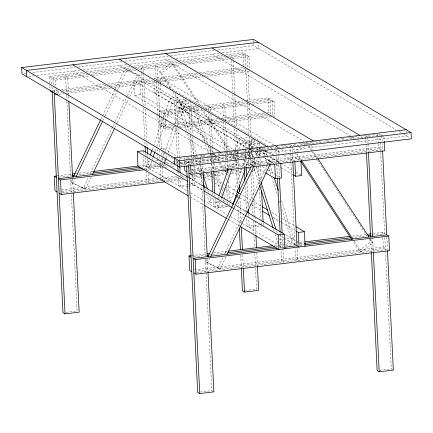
<?xml version="1.0" encoding="UTF-8"?>
<svg xmlns="http://www.w3.org/2000/svg" width="433" height="433" viewBox="0 0 433 433"><rect width="100%" height="100%" fill="white"/><g stroke="black" fill="none" stroke-linecap="round" stroke-linejoin="round"><path stroke-width="0.32" stroke-dasharray="2.17 1.62" d="M159.82 165.963L149.553 167.214L147.875 161.931L148.763 159.404M148.984 158.776L150.099 155.615M152.102 149.926L153.217 146.771M153.439 146.137L170.369 98.118L180.631 96.868M149.553 167.214L152.005 160.264M152.227 159.631L152.898 157.736M155.122 151.415L156.681 146.993M156.903 146.359L172.047 103.395L170.369 98.118M186.488 130.696L179.127 107.584L180.377 104.039L191.283 102.713M161.991 160.221L162.656 158.321M162.878 157.693L164.437 153.266M164.659 152.638L183.814 98.296M164.112 164.237L163.669 165.498L163.111 163.739M166.342 157.915L167.23 155.387M168.123 152.86L177.032 127.589M177.254 126.956L186.163 101.679L185.416 99.336M204.49 141.185L193.242 105.868L193.659 104.689M193.865 104.093L194.493 102.323M219.655 201.367L209.388 202.612L210.638 199.066L208.798 193.286M228.451 206.568L218.183 207.813L216.5 202.536L217.393 200.008M217.615 199.375L218.73 196.214M228.305 169.049L230.757 162.094M231.644 159.571L234.54 151.355M234.762 150.722L238.994 138.717L249.262 137.472M218.183 207.813L220.186 202.13M221.079 199.602L221.523 198.336M231.991 168.637L235.108 159.793M235.33 159.16L237.338 153.477M237.56 152.844L240.678 143.994L238.994 138.717M223.921 199.716L223.504 200.896L222.686 198.33M224.126 199.126L224.754 197.351L223.731 194.141M259.914 143.312L249.002 144.638L247.757 148.183L250.323 147.875M244.872 160.383L230.616 200.82L230.989 201.994M245.76 157.856L247.319 153.434M247.541 152.8L248.656 149.639M248.878 149.006L252.444 138.901M245.213 169.455L248.558 159.972M249.446 157.444L251.005 153.022M251.227 152.394L252.342 149.233M252.563 148.6L254.793 142.284L254.047 139.935M275.155 234.226L278.018 243.211L292.134 241.5L293.385 237.955L281.52 200.712M91.325 176.902L85.436 189.21L70.785 182.19L72.154 179.327M101.084 118.842L102.242 116.417M102.534 115.806L114.734 90.308M115.021 89.696L125.072 68.685L137.651 74.481L139.724 75.705L129.494 97.1M72.858 183.413L74.779 179.403M102.865 120.677L104.9 116.428M105.187 115.822L117.094 90.925M117.386 90.318L127.145 69.908L139.724 75.705M85.436 189.21L83.369 187.987L88.413 177.438M90.373 173.335L112.542 126.977M112.834 126.371L114.875 122.101M115.167 121.489L127.129 96.483M127.421 95.877L137.651 74.481M114.907 127.594L116.948 123.329M117.24 122.718L129.202 97.712M226.037 256.601L220.148 268.904L205.496 261.884L206.866 259.021M251.183 166.359L259.784 148.378L262.777 149.758M207.569 263.112L209.761 258.528M254.42 165.157L257.657 158.386M257.933 157.801L261.857 149.607M220.148 268.904L218.075 267.681L223.119 257.132M225.084 253.029L267.28 164.794M267.556 164.226L270.934 157.163M270.717 163.176L273.862 156.594M170.207 88.083L159.582 71.813L171.452 63.05L198.715 104.808M159.582 71.813L161.655 73.042L173.525 64.273L201.156 106.594M226.421 169.276L236.131 162.104L238.204 163.328L230.654 168.908M297.807 145.239L298.153 145.196M300.767 146.727L294.294 151.512L296.367 152.735L300.794 159.523M304.004 144.341L306.158 142.744L308.523 144.14M296.903 152.34L305.536 145.964M358.973 250.566L370.843 241.798L372.916 243.027L361.046 251.79L358.973 250.566L353.166 241.668M23.967 73.578L27.988 73.09M32.681 72.517L74.898 67.391M78.254 66.98L121.814 61.692M125.164 61.286L168.058 56.073M170.737 55.749L214.303 50.455M217.653 50.049L253.841 45.649L396.038 129.776M28.778 76.441L34.077 75.797M36.729 75.477L79.796 70.243M83.109 69.843L126.837 64.528M130.149 64.127L172.55 58.975M175.863 58.574L218.925 53.34M222.237 52.94L258.68 48.512L258.404 42.894M49.725 83.017L49.4 76.397L83.564 72.246M86.243 71.921L130.447 66.552M133.126 66.227L175.998 61.021M179.343 60.615L222.881 55.321M225.561 54.996L242.978 52.88L249.197 56.561L249.873 70.46M84.971 73.556L51.473 77.626L51.798 84.24M88.982 73.069L132.173 67.824M134.75 67.51L178.136 62.238M182.147 61.751L224.922 56.555M227.596 56.23L245.051 54.109L245.727 68.008M87.71 74.698L53.546 78.849L53.871 85.469M91.054 74.292L133.597 69.128M136.823 68.733L180.875 63.38M183.549 63.056L226.989 57.778M230.334 57.373L247.124 55.337L247.8 69.231M49.4 76.397L55.619 80.078L89.777 75.927M92.456 75.602L135.994 70.314M139.345 69.908L182.212 64.696M184.891 64.371L229.1 59.002M232.451 58.596L249.197 56.561M52.794 90.632L58.146 89.983M60.826 89.658L103.671 84.451M107.687 83.964L150.11 78.811M196.826 73.134L153.959 78.346L267.821 145.704M199.505 72.809L243.021 67.526M52.826 92.105L59.245 91.325M62.449 90.935L106.302 85.61M109.636 85.204L152.822 79.959M156.032 79.569L198.314 74.433M201.648 74.027L245.121 68.75M56.826 93.1L61.957 92.478M65.805 92.007L108.374 86.838M111.043 86.513L154.895 81.188M158.105 80.798L201.053 75.58M203.716 75.255L247.833 69.897L249.376 101.457M59.007 94.313L64.365 93.663M67.039 93.333L110.556 88.051M113.901 87.645L156.968 82.411M160.178 82.021L203.045 76.814M206.395 76.408L249.235 71.201M248.152 148.449L133.797 80.792L134.506 95.352L140.557 94.616L233.89 149.834M154.056 80.327L154.673 92.906L160.719 92.169L253.511 147.063M184.821 99.346L174.559 100.597L175.728 124.515M186.894 100.575L176.632 101.82L177.801 125.743M172.047 103.395L186.163 101.679M179.127 107.584L193.242 105.868M159.295 115.075L159.1 111.102L197.843 106.394M200.517 106.069L243.27 100.878M245.944 100.553L267.989 97.874L270.062 99.103L270.771 113.663L269.434 113.825M159.1 111.102L161.173 112.326L199.25 107.703M203.256 107.216L245.343 102.101M248.683 101.695L270.062 99.103M163.441 117.527L163.246 113.554L201.989 108.845M204.663 108.521L248.082 103.249M251.421 102.843L272.13 100.326L274.203 101.555L274.917 116.114L273.58 116.277M163.246 113.554L165.319 114.783L203.396 110.155M206.065 109.83L250.155 104.472M252.829 104.147L274.203 101.555M159.328 115.735L159.815 125.662L171.17 124.282M174.51 123.876L217.929 118.604M220.603 118.279L264.022 113.002M267.361 112.596L268.698 112.434L270.771 113.663M159.815 125.662L161.882 126.891L173.243 125.51M177.249 125.023L220.002 119.827M222.676 119.503L266.095 114.231M163.474 118.187L163.955 128.114L175.982 126.653M178.656 126.328L222.075 121.056M224.749 120.731L268.168 115.454M271.507 115.048L272.844 114.886L274.917 116.114M163.955 128.114L166.028 129.343L177.384 127.962M180.058 127.638L223.482 122.36M227.487 121.873L270.906 116.601M160.443 148.698L163.468 148.33L177.384 156.562M253.857 139.729L242.951 141.055L243.79 158.289M255.286 141.034L245.018 142.284L245.311 148.238M240.678 143.994L254.793 142.284M250.961 147.794L252.888 147.561M255.454 147.247L257.381 147.014M259.946 146.706L261.868 146.468M147.875 161.931L152.362 161.39M155.571 161L158.137 160.686M189.389 156.93L186.185 157.32L186.569 165.26M190.033 156.854L193.881 156.383M194.525 156.308L197.729 155.918M202.303 155.36L200.3 155.604L205.182 255.448M202.969 155.279L206.979 154.792M209.653 154.467L211.661 154.224M212.327 154.143L215.672 153.737M218.346 153.412L220.348 153.168M221.019 153.087L225.025 152.6M225.696 152.519L229.035 152.113M231.709 151.788L233.717 151.545M234.383 151.463L238.394 150.976M239.065 150.895L242.404 150.489M245.078 150.164L247.086 149.921M249.754 149.596L251.762 149.353M252.428 149.271L255.773 148.865M258.447 148.541L259.784 148.378L262.144 149.775M263.01 147.989L266.235 147.593M266.88 147.518L270.749 147.047M271.399 146.966L275.269 146.5M277.434 177.546L275.913 146.419L278.479 146.11M281.044 145.797L282.971 145.564M283.615 145.483L287.463 145.017M288.102 144.941L291.317 144.546M293.899 144.232L295.836 144M299.062 143.61L301.644 143.296M302.288 143.215L309.503 142.338M310.169 142.257L314.179 141.77M314.851 141.688L318.19 141.282M318.861 141.201L322.866 140.714M325.54 140.389L327.548 140.146M328.214 140.065L331.559 139.659M334.233 139.334L336.235 139.09M336.906 139.009L340.917 138.522M341.583 138.441L344.922 138.035M347.596 137.71L349.604 137.467M350.27 137.385L354.281 136.898M354.952 136.817L358.291 136.411M360.965 136.086L362.973 135.843M363.639 135.762L367.568 135.285M368.212 135.21L372.061 134.739M372.699 134.663L376.553 134.192M381.83 135.031L188.258 158.548L186.699 157.628M56.961 175.912L71.689 174.126M75.705 173.638L93.111 171.522M138.571 166.001L155.561 163.934M159.339 163.479L162.364 163.111M165.52 162.727L169.536 162.24M172.881 161.834L174.889 161.59M175.56 161.509L177.568 161.265M58.92 177.157L71.672 175.603M74.075 175.311L76.029 175.078M78.638 174.759L91.715 173.168M141.851 167.078L158.278 165.087M160.205 164.849L163.831 164.41M166.921 164.037L171.62 163.463M175.646 162.976L179.673 162.483M180.345 162.402L249.933 153.948L248.38 153.028M175.95 163.983L406.517 135.973L406.36 132.855M143.924 168.307L162.272 166.077M163.485 165.931L165.904 165.633M169.666 165.179L174.364 164.61M177.048 164.28L179.733 163.955M180.404 163.874L252.006 155.176L254.079 156.4L254.788 170.965L250.101 171.533M145.391 169.606L162.424 167.539M164.951 167.23L168.583 166.786M171.733 166.407L175.749 165.915M180.437 165.346L254.079 156.4M189.508 170.082L378.399 147.139L380.472 148.362L191.386 171.333M191.532 172.794L382.545 149.591L382.252 143.632M61.692 189.984L156.806 178.434M159.485 178.104L177.573 175.912M180.252 175.581L182.261 175.338M61.562 191.478L158.348 179.722M160.914 179.408L178.981 177.216M181.66 176.891L185.005 176.485M187.678 176.161L213.112 173.07M213.778 172.989L226.491 171.446M232.516 170.71L246.794 168.978M247.438 168.897L250.003 168.589M62.347 192.864L162.343 180.713M162.987 180.637L181.054 178.439M184.398 178.033L213.177 174.542M213.842 174.461L229.236 172.588M231.909 172.264L246.945 170.44M166.375 181.703L183.121 179.668M189.816 178.856L202.547 177.308M203.212 177.227L225.317 174.542M225.988 174.461L228.667 174.136M231.346 173.812L242.734 172.426M187.711 184.783L178.726 185.876L178.309 177.27M188.35 184.707L192.842 184.16L192.393 174.894M187.857 186.244L180.799 187.105L180.35 177.839M188.501 186.168L194.915 185.389L192.533 136.731M210.638 199.066L214.487 198.601M218.335 198.13L220.906 197.816M216.5 202.536L220.992 201.989M223.558 201.675L226.123 201.367M226.914 204.777L213.442 206.411L213.02 197.811M227.065 206.238L215.515 207.64L215.06 198.374M260.59 224.7L247.119 226.335L246.696 217.734M262.663 225.929L249.191 227.563L248.769 218.957M279.269 239.666L293.385 237.955M191.673 255.611L206.4 253.819M213.761 252.926L227.152 251.297M274.49 245.549L277.515 245.181M279.366 244.959L285.141 244.255M285.78 244.18L295.863 242.951M296.47 242.881L298.283 242.659M299.56 242.502L304.242 241.933M352.446 236.077L366.502 234.372M373.197 233.56L382.572 232.418L384.645 233.647L380.667 152.394M193.632 256.85L206.384 255.302M210.086 254.853L212.046 254.615M212.695 254.534L227.098 252.785M275.35 246.924L277.77 246.626M278.376 246.556L285.287 245.717M285.932 245.635L296.123 244.401M299.75 243.958L303.647 243.487M351.277 237.701L366.924 235.796L356.619 220.013M370.529 235.363L371.812 235.206M372.45 235.124L384.645 233.647M279.842 247.855L284.151 247.33M300.009 245.403L303.035 245.035L299.923 243.2M194.395 269.927L383.281 246.978L385.354 248.206L196.268 271.177M196.414 272.633L387.427 249.43L388.461 250.047M66.179 312.28L77.085 310.954L71.315 193.004M244.997 290.554L256.547 289.152L254.799 253.429M200.246 392.049L211.791 390.647L213.864 391.876M379.709 370.247L391.253 368.846L392.807 369.766M265.775 151.139L273.396 154.787M264.85 150.987L274.435 155.398M70.785 182.19L83.369 187.987M205.496 261.884L218.075 267.681M398.95 131.497L403.02 133.905M403.605 134.252L409.737 137.878M383.384 135.951L379.757 133.802L379.822 135.128M367.714 136.747L365.647 135.518L366.453 152.091M212.3 54.147L351.407 136.444M351.986 136.785L354.898 138.506M357.81 140.227L360.137 141.607M165.926 59.781L303.863 141.385M310.851 145.52L313.757 147.242M292.102 145.932L290.029 144.703L290.9 162.575M273.786 144.92L160.01 77.61L160.302 83.564M276.113 146.294L278.441 147.675M281.347 149.39L287.739 153.179M288.324 153.52L298.862 159.755M275.913 146.419L277.986 147.648M270.138 147.074L272.454 148.449M274.771 149.818L281.141 153.585M284.037 155.301L294.884 161.715M119.546 65.415L256.904 146.679M264.471 151.155L267.383 152.876M256.412 148.779L259.313 150.495M259.892 150.841L267.432 155.301M270.327 157.017L280.189 162.846M280.768 163.192L292.367 170.055M295.847 172.112L300.486 174.856M253.126 147.079L139.843 80.056L140.557 94.616M256.022 148.79L258.918 150.505M259.497 150.846L267.026 155.301M269.921 157.011L280.768 163.43M154.673 92.906L248.58 148.459M249.154 148.8L252.601 150.841M255.475 152.54L261.57 156.145M263.87 157.509L274.213 163.625M276.514 164.984L280.535 167.365M281.109 167.706L293.525 175.051M248.737 148.795L252.222 150.857M255.129 152.578L261.527 156.362M262.111 156.703L274.722 164.167M236.191 151.198L238.491 152.557M241.36 154.256L248.033 158.202M248.607 158.543L259.524 165M262.398 166.7L266.993 169.422M267.567 169.763L274.462 173.839M275.042 174.18L281.482 177.99M134.506 95.352L227.877 150.592M230.199 151.967L232.516 153.336M234.838 154.711L241.219 158.483M244.115 160.199L253.397 165.687M256.293 167.403L264.996 172.55M253.235 170.045L254.788 170.965M73.166 71.05L211.109 152.654M214.021 154.375L215.764 155.409M218.676 157.13L221.003 158.51M200.815 155.912L202.368 156.833M224.267 170.867L226.34 172.096L224.884 169.871M179.706 157.937L182.607 159.653M183.186 159.994L190.726 164.453M193.621 166.169L203.483 172.004M205.805 173.373L211.023 176.464M211.602 176.805L213.345 177.839M213.924 178.179L222.622 183.327M223.201 183.668L224.944 184.696M225.523 185.043L236.542 191.559M239.438 193.275L251.616 200.479M252.201 200.825L261.478 206.314M271.919 212.489L278.874 216.608M282.354 218.665L295.117 226.215M173.097 158.343L161.563 151.518L161.758 155.485M175.403 159.707L185.21 165.509M187.516 166.873L190.98 168.919M192.133 169.601L197.069 172.523M199.932 174.218L202.222 175.571M204.511 176.924L211.385 180.989M214.817 183.024L222.264 187.429M222.838 187.765L225.128 189.124M225.701 189.459L234.664 194.763M237.538 196.463L239.26 197.486M239.833 197.821L251.329 204.625M251.903 204.961L262.593 211.288M272.936 217.409L278.684 220.808M279.258 221.149L280.985 222.167M281.558 222.508L296.269 231.211M188.999 177.573L202.958 185.827M236.093 205.437L246.561 211.629M285.515 234.675L295.983 240.867M296.562 241.208L298.305 242.242M188.68 177.622L202.996 186.093M236.066 205.659L246.409 211.775L245.197 187.04M190.515 182.786L202.931 190.13M231.926 207.283L233.078 207.964M233.652 208.305L244.569 214.763M279.523 235.438L283.572 237.836M284.151 238.182L295.95 245.159M190.607 183.078L202.785 190.282M232.364 207.78L244.542 214.99M186.526 190.488L144.016 165.341L143.594 156.735M190.536 192.864L227.006 214.438M230.453 216.478L241.95 223.276M242.523 223.617L277.564 244.347M278.722 245.035L284.421 248.407M190.114 196.928L204.067 205.182M228.489 219.628L239.536 226.161M309.33 145.65L312.983 151.247M313.346 151.804L317.091 157.542M370.421 239.205L372.916 243.027M306.158 142.744L307.987 145.542M308.35 146.105L311.641 151.139M312.009 151.702L316.864 159.133M317.232 159.696L319.808 163.642M321.281 165.899L329.746 178.861M330.114 179.43L356.251 219.45M369.062 239.07L370.843 241.798M354.151 241.23L361.046 251.79M295.03 152.643L299.804 159.95M203.732 110.539L230.605 151.691M230.973 152.254L235.357 158.965M235.709 159.512L238.204 163.328M201.296 108.753L228.532 150.468M228.9 151.03L230.74 153.845M231.108 154.413L235.065 160.464M235.422 161.011L236.131 162.104M161.655 73.042L172.28 89.312M174.856 93.263L208.035 144.065M210.249 147.453L213.198 151.972M213.566 152.535L215.407 155.355M215.775 155.923L224.521 169.314M172.789 92.034L205.226 141.71M208.176 146.23L212.23 152.438M212.598 153.001L214.443 155.826M214.811 156.389L218.822 162.532M219.185 163.084L223.904 170.31M264.758 148.059L265.164 149.347M265.369 149.986L267.004 155.122M267.21 155.766L269.867 164.112M270.073 164.756L273.753 176.312M262.073 147.112L262.891 149.683M263.096 150.321L267.388 163.804M267.594 164.448L268.211 166.375M269.028 168.94L270.869 174.721M271.686 177.292L277.613 195.911M279.253 201.047L279.864 202.974M281.91 209.393L292.134 241.5M249.002 144.638L252.888 156.838M253.706 159.409L260.866 181.882M276.406 230.681L277.223 233.246M248.369 150.11L249.186 152.681M249.392 153.32L253.278 165.52M254.095 168.091L259.205 184.139M273.521 229.089L274.338 231.655M195.51 105.533L207.575 143.415M208.397 145.986L210.438 152.405M210.644 153.049L211.461 155.615M211.667 156.259L216.164 170.386M216.37 171.024L221.279 186.434M222.097 189.005L222.914 191.57M205.507 144.395L211.234 162.37M211.439 163.014L213.891 170.721M214.914 173.931L220.029 189.979M220.846 192.55L221.664 195.115M180.377 104.039L189.373 132.287M190.396 135.502L196.322 154.121M196.528 154.76L197.345 157.331M197.551 157.975L199.391 163.75M199.597 164.394L202.049 172.096M207.775 190.076L208.592 192.647M187.511 133.911L200.187 173.72M200.392 174.358L203.05 182.704M204.89 188.485L205.502 190.412M206.525 193.621L209.388 202.612M406.268 130.983L406.333 132.227M383.936 136.92L384.163 141.553M381.863 135.691L382.123 140.985M386.81 236.856L387.427 249.43M379.952 137.775L380.147 141.748M380.179 142.408L380.634 151.723M384.834 237.614L385.451 250.225M385.484 250.902L391.253 368.846M377.749 133.9L378.204 143.166M378.236 143.832L378.399 147.139M382.572 232.418L382.669 234.405M382.826 237.712L383.281 246.978M367.747 137.407L368.039 143.361M368.072 144.027L368.429 151.306M372.629 237.23L373.311 251.145M370.718 239.222L371.341 251.941M292.134 146.592L292.427 152.551M292.459 153.212L292.811 160.491M297.016 246.437L297.698 260.33L295.625 259.107L295.106 248.515M290.933 163.236L294.911 244.548M278.083 149.629L278.798 164.194M278.83 164.854L279.409 176.767M282.289 235.574L282.868 247.487M282.933 248.813L283.583 262.046L281.51 260.823L280.925 248.91M280.086 231.698L280.183 233.685M280.216 234.35L280.893 248.244M272.13 100.326L272.844 114.886M267.989 97.874L268.698 112.434M259.264 143.215L259.427 146.522M259.459 147.188L259.589 149.834M259.621 150.495L261.121 181.2M261.353 185.881L261.516 189.226M263.177 223.201L263.275 225.187M253.538 39.414L253.662 41.909M253.689 42.531L253.841 45.649M257.224 142.652L257.418 146.619M257.451 147.285L257.906 156.578M257.938 157.244L258.333 165.265M258.366 165.936L259.248 183.987M259.475 188.669L261.234 224.624M249.511 104.142L251.053 135.702M251.183 138.387L252.558 166.429M252.715 169.736L254.003 196.019M254.166 199.391L254.994 216.24M255.026 216.917L255.189 220.283M255.221 220.96L255.881 234.437M256.774 252.634L257.397 265.44M245.76 68.668L247.34 100.9M247.373 101.571L248.98 134.479M249.11 137.164L249.803 151.263M249.836 151.934L250.16 158.581M250.193 159.247L250.518 165.861M250.647 168.507L250.712 169.86M250.94 174.575L252.195 200.187M252.358 203.559L253.083 218.384M253.218 221.079L253.808 233.214M253.944 235.909L254.501 247.367M242.978 52.88L243.655 66.779M247.893 153.385L248.152 158.678M248.185 159.344L248.574 167.284M245.343 148.898L246.225 166.873M246.978 182.25L248.217 207.656M248.542 214.324L248.639 216.311M243.822 158.96L244.217 166.981M244.905 181.021L245.002 183.029M234.773 93.1L233.008 57.048L230.935 55.825L231.033 57.811M234.805 93.772L236.445 127.345M236.575 130.03L237.695 152.86M237.728 153.531L238.047 160.113M238.08 160.751L238.48 168.951M238.513 169.579L239.227 184.258M239.655 193.021L239.725 194.368M239.855 197.064L241.105 222.67M242.691 255.026L243.281 267.156M231.162 60.458L232.7 91.872M232.83 94.556L234.372 126.117M234.502 128.807L235.525 149.623M235.557 150.294L235.687 152.979M235.72 153.65L235.974 158.884M236.007 159.528L236.407 167.728M236.532 170.223L237.484 189.768M237.814 196.512L237.879 197.859M238.08 201.902L239.265 226.167M240.683 255.145L241.278 267.275M225.458 120.645L224.749 106.085L222.676 104.856L223.385 119.416M225.588 123.291L226.924 150.581M226.957 151.247L227.087 153.926M227.119 154.592L227.379 159.939M227.412 160.611L227.807 168.632M227.969 171.977L228.196 176.653M228.429 181.335L229.371 200.631M229.501 203.277L229.631 205.924M223.515 122.063L224.916 150.689M224.949 151.361L225.079 154.034M225.111 154.705L226.026 173.422M226.259 178.104L226.421 181.449M226.681 186.796L227.298 199.402M227.428 202.049L227.558 204.701M210.828 111.768L210.633 107.795L208.56 106.572L208.787 111.205M210.958 114.415L212.511 146.278M212.543 146.949L212.809 152.297M212.841 152.963L212.971 155.636M213.004 156.308L213.263 161.655M213.296 162.326L213.691 170.348M214.865 194.401L215.028 197.713M208.82 111.866L210.443 145.05M210.476 145.721L210.801 152.405M210.833 153.076L210.963 155.75M210.995 156.416L211.715 171.127M212.792 193.178L212.89 195.164M202.465 158.819L203.082 171.392M207.38 259.248L207.964 271.231M205.372 259.307L205.994 272.027M206.027 272.703L211.791 390.647M190.747 100.104L192.404 134.057M188.804 101.528L190.331 132.828M190.466 135.502L191.413 154.895M191.446 155.561L191.868 164.253M191.9 164.919L192.36 174.234M190.358 160.432L190.552 164.405M188.355 160.529L188.577 165.162M184.177 157.417L184.339 160.724M184.371 161.39L184.566 165.357M177.931 128.417L179.468 159.837M180.155 173.866L180.22 175.192M175.76 125.186L177.297 156.605M177.492 160.616L177.687 164.632M178.05 171.977L178.147 173.963M165.319 114.783L165.579 120.076M165.612 120.737L166.028 129.343M160.329 84.229L160.719 92.169M163.468 148.33L163.566 150.316M163.696 152.963L163.853 156.27M163.983 158.916L164.112 161.563M161.173 112.326L161.433 117.624M161.466 118.285L161.882 126.891M158.202 82.779L157.39 66.233L155.317 65.01L156.129 81.556M158.234 83.445L159.799 115.411M159.831 116.082L161.466 149.509M161.888 158.137L162.083 162.104M162.115 162.765L162.207 164.751M162.337 167.398L162.954 179.976M156.161 82.216L157.693 113.516M157.726 114.188L159.36 147.615M159.49 150.289L159.653 153.601M159.782 156.248L160.01 160.881M160.042 161.541L160.172 164.188M160.27 166.175L160.881 178.748M157.417 149.066L157.612 153.033M157.644 153.699L157.872 158.332M157.904 158.992L158.099 162.965M143.502 72.582L143.274 67.949L141.207 66.725L141.494 72.679M143.534 73.247L145.158 106.431M145.288 109.105L146.825 140.53M146.955 143.204L147.123 146.543M147.512 154.554L147.675 157.866M147.707 158.527L148.324 171.1M148.449 173.747L148.871 182.353L146.798 181.124L146.349 171.858M141.526 73.345L143.085 105.203M143.215 107.877L144.752 139.302M144.887 141.975L145.05 145.32M145.439 153.331L145.602 156.638M145.634 157.298L146.316 171.197M143.301 150.781L143.464 154.088M68.571 95.725L67.662 77.134L65.589 75.91L66.498 94.497M68.603 96.397L68.798 100.424M72.636 178.91L73.258 191.538M66.53 95.168L66.796 100.543M66.828 101.214L70.471 175.749M70.66 179.614L71.283 192.333M55.619 80.078L56.009 88.018M56.041 88.678L56.268 93.312M53.903 86.129L54.195 92.088M51.928 86.892L52.09 90.199M49.855 85.664L50.049 89.636"/><path stroke-width="0.65" d="M150.321 154.982L151.88 150.56M153.12 157.103L154.9 152.048M164.34 163.604L166.12 158.548M218.952 195.586L228.083 169.676M221.745 197.702L231.769 169.271M232.965 204.203L244.548 171.349M73.253 177.032L100.792 119.454M76.148 176.54L102.572 121.283M92.446 174.559L114.615 128.206M207.964 256.726L250.891 166.965M210.855 256.233L253.835 166.369M227.157 254.258L270.17 164.313M21.65 67.58L253.538 39.414L411.047 132.595L411.35 138.836L179.462 167.003L21.953 73.821L21.65 67.58L179.159 160.762L411.047 132.595M258.377 42.272L26.483 70.444L26.792 76.684M57.67 94.475L56.328 94.638L54.26 93.409L65.042 313.893L79.158 312.177L73.323 192.885M188.371 195.895L137.965 166.072L137.256 151.512L143.301 150.781L187.532 176.945M406.208 129.732L174.32 157.904L174.623 164.145M57.069 192.025L54.996 190.801L54.282 176.242L56.29 175.998M72.36 174.044L75.039 173.72M93.782 171.441L137.965 166.072M72.273 175.533L74.075 175.311M93.057 173.005L140.038 167.3M142.111 168.524L58.428 178.694L60.501 179.917L144.184 169.752M188.967 173.108L191.04 174.331L384.618 150.819L384.163 141.553M59.142 193.253L61.215 194.477L165.033 181.865M265.575 172.897L275.431 178.726L281.482 177.99L280.768 163.43M293.525 175.051L295.598 176.28L301.649 175.544L300.935 160.984M245.121 215.331L278.181 234.886L284.232 234.15L284.941 248.715M296.269 231.211L298.342 232.44L304.394 231.704L305.108 246.263M191.776 271.724L189.708 270.495L188.994 255.935L191.002 255.692M207.071 253.738L209.745 253.413M228.489 251.135L272.676 245.771M304.913 241.852L349.767 236.402M367.173 234.291L371.189 233.804M206.985 255.226L208.787 255.01M227.769 252.704L274.749 246.994M304.318 243.406L350.627 237.777M368.126 235.649L370.529 235.363M276.822 248.223L193.14 258.387L195.213 259.616L388.785 236.099L389.5 250.658L195.922 274.176L193.849 272.947M284.795 247.254L296.984 245.771L299.057 246.999L298.342 232.44M304.377 244.872L386.712 234.87L388.785 236.099M241.311 267.951L242.431 290.868L244.504 292.091L258.62 290.375L257.462 266.788M186.601 165.926L197.681 392.363L199.748 393.586L213.864 391.876L208.029 272.579M371.373 252.618L377.138 370.561L379.211 371.79L393.326 370.074L387.492 250.777M211.997 47.906L359.834 135.367M165.617 53.54L313.454 141.001M119.243 59.175L267.074 146.635M72.863 64.809L220.7 152.27M237.122 191.906L238.859 192.934M262.057 206.655L267.859 210.086M295.696 226.556L304.394 231.704M235.812 195.445L236.965 196.122M262.593 211.288L269.488 215.369M50.114 90.957L52.187 92.186M186.894 171.879L184.821 170.656L184.593 166.023M203.57 186.434L233.766 204.295M246.924 212.083L284.232 234.15M137.256 151.512L187.711 181.362M203.948 190.969L231.785 207.439M204.652 205.523L226.746 218.595M240.115 226.508L278.89 249.446L278.181 234.886M54.282 176.242L56.355 177.465M188.994 255.935L191.067 257.159M65.042 313.893L62.969 312.669L52.122 90.86M317.827 158.667L368.997 237.024M301.514 160.627L352.7 239.005M300.886 161.606L351.715 239.444M274.159 177.595L278.251 190.439M261.067 182.52L275.994 229.393M259.616 185.427L273.109 227.801M202.866 174.667L207.369 188.793M203.256 183.348L204.479 187.202M382.61 150.933L386.712 234.87M368.494 152.649L372.602 236.586M373.376 252.493L379.211 371.79M366.486 152.768L370.621 237.289M294.884 161.715L295.598 176.28M292.876 161.818L296.984 245.771M279.474 178.104L282.159 232.927M277.466 178.212L280.086 231.698M274.722 164.167L275.431 178.726M261.581 190.563L263.112 221.875M255.914 235.114L256.542 247.92M246.258 167.539L246.68 176.231M248.315 209.659L248.477 213.004M244.25 167.652L244.872 180.355M239.26 184.929L239.59 191.667M241.305 226.719L242.426 249.63M243.351 268.503L244.504 292.091M237.484 189.768L237.62 192.469M239.362 228.186L240.418 249.754M227.839 169.303L227.937 171.306M213.723 171.013L214.8 193.08M211.748 171.793L212.727 191.851M203.147 172.735L207.255 256.672M190.617 165.731L191.04 174.331M195.213 259.616L195.922 274.176M188.609 165.828L199.748 393.586M179.825 167.192L180.09 172.54M179.159 160.762L179.462 167.003M177.719 165.298L178.017 171.316M147.155 147.215L147.447 153.233M145.082 145.986L145.374 152.005M68.831 101.095L72.544 176.978M60.501 179.917L61.215 194.477"/></g></svg>
